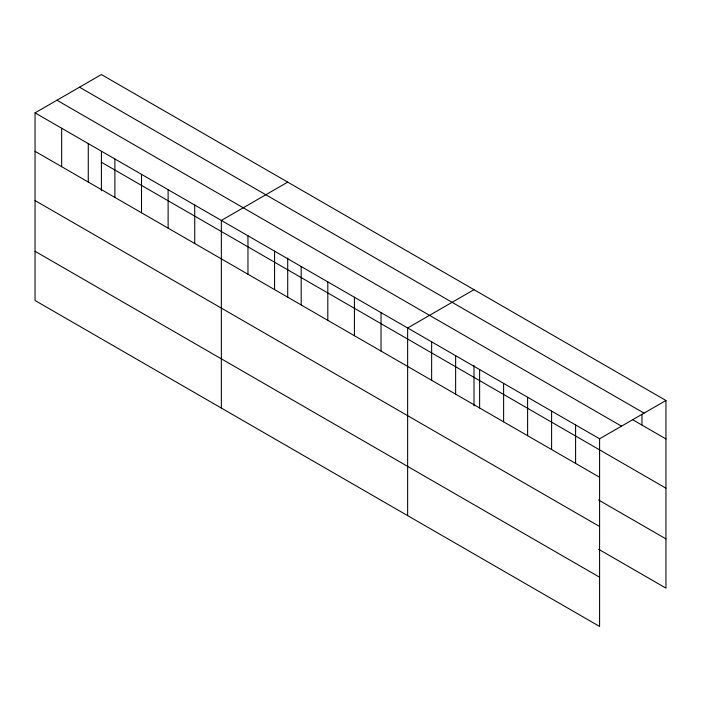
<?xml version="1.0" encoding="UTF-8"?>
<svg xmlns="http://www.w3.org/2000/svg" width="701" height="701" viewBox="0 0 701 701"><rect width="100%" height="100%" fill="white"/><g stroke="black" fill="none" stroke-linecap="round" stroke-linejoin="round"><path stroke-width="1.05" d="M35.05 112.87L599.592 438.8L599.583 626.44L35.05 300.51L35.05 112.87L101.408 74.56L665.95 400.49L665.95 588.13L598.584 549.233M287.708 182.111L221.35 220.429L221.35 408.07M474.007 289.671L407.64 327.989L407.64 515.629M599.592 438.8L665.95 400.49M79.511 87.196L644.053 413.134M632.731 419.759L665.95 438.94M56.947 100.225L621.489 426.155M101.408 162.238L665.95 488.176M35.05 151.32L599.592 477.258M598.584 500.006L665.95 538.894M35.05 200.556L599.583 526.486M35.05 251.282L599.583 577.212M641.958 414.405L641.958 425.086M575.591 424.946L575.591 463.405M551.599 411.101L551.599 449.551M527.608 397.248L527.608 435.698M503.616 383.394L503.616 421.844M479.624 369.541L479.624 407.991M474.007 365.58L474.007 405.888M455.632 355.687L455.632 394.146M431.641 341.834L431.641 380.292M381.029 312.62L381.029 351.07M354.417 297.259L354.417 335.709M327.805 281.89L327.805 320.339M301.185 266.52L301.185 304.979M287.708 258.029L287.708 297.277M274.573 251.16L274.573 289.609M247.961 235.79L247.961 274.249M194.729 205.06L194.729 243.519M168.117 189.699L168.117 228.149M141.506 174.33L141.506 212.78M114.894 158.969L114.894 197.419M101.408 151.539L101.408 190.777M88.273 143.6L88.273 182.05M61.662 128.239L61.662 166.689"/></g></svg>
